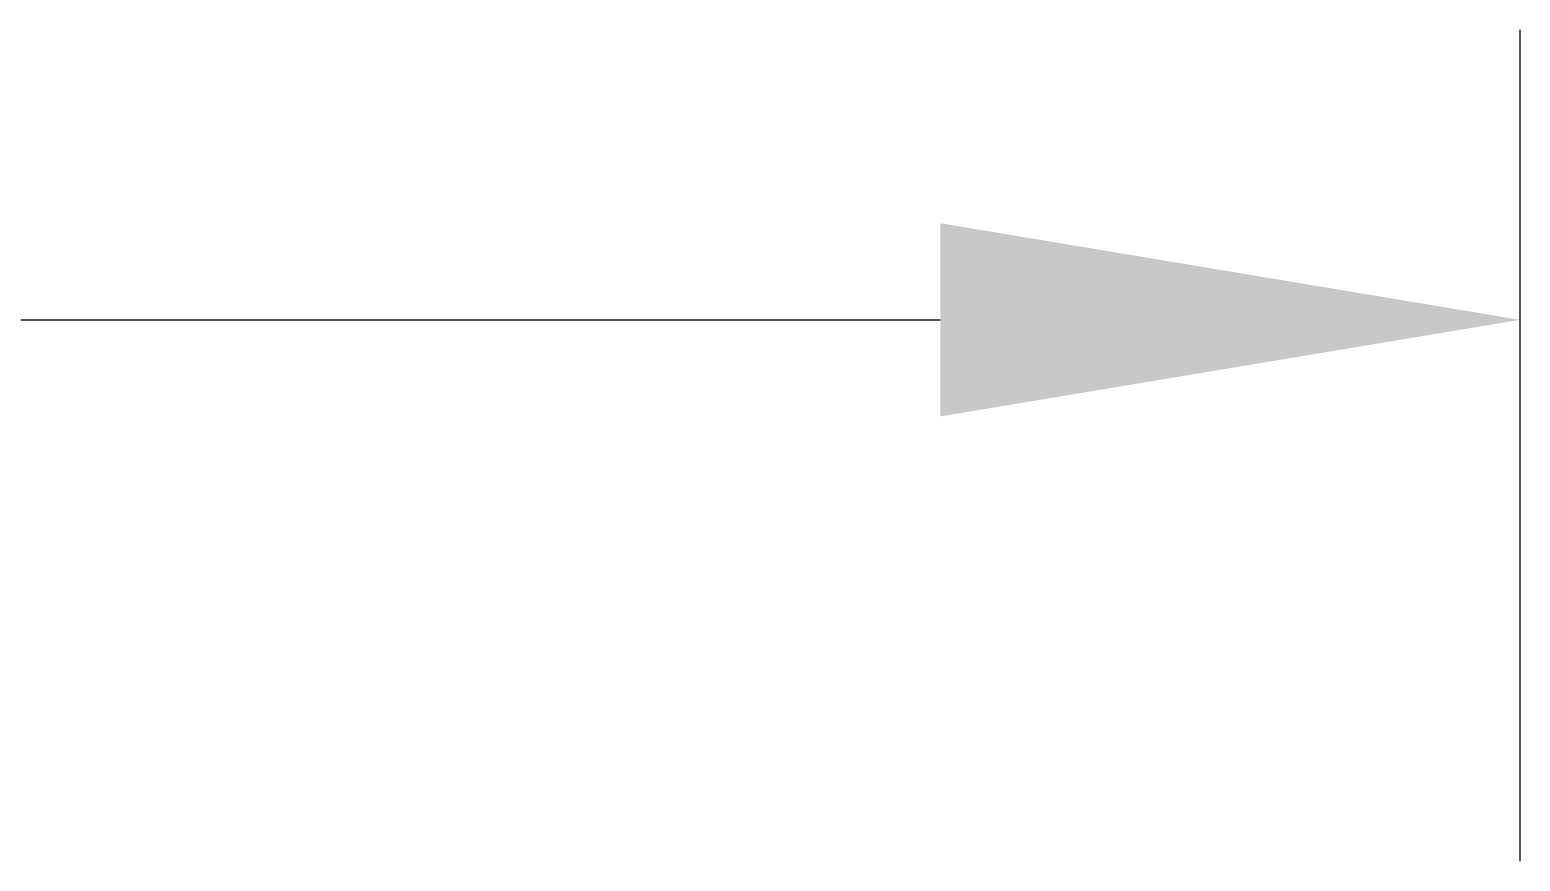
# Model space of a CAD drawing. Header units: millimetres. Extents: x -118 to 978, y -2247 to 617.
# Drawn here: x 590.31 to 596.74, y 531.74 to 535.32 of the extents above; entities that cross this region are included whole.
import ezdxf

# ---------------------------------------------------------------- set-up
doc = ezdxf.new("R2010")
doc.units = ezdxf.units.MM
doc.layers.add('TabGuides', color=3, linetype='Continuous')
doc.styles.get("Standard").update_dxf_attribs({"font": 'FreeSansBold.ttf'})
doc.dimstyles.new('ISO-25', dxfattribs={"dimtxt": 2.5, "dimasz": 2.5, "dimexe": 1.25, "dimexo": 0.625, "dimtad": 1, "dimdec": 3, "dimdsep": 46, "dimtxsty": 'Standard', "dimcen": 2.5, "dimadec": 0, "dimazin": 0, "dimtfac": 1, "dimtmove": 0, "dimatfit": 3, "dimfxl": 1, "dimarcsym": 0})

# ---------------------------------------------------------------- blocks, each defined once
blk = doc.blocks.new('*D759')
at = {"layer": 'Defpoints', "color": 0}
for p in [(161.2286, -74.7672), (143.2286, -77.726), (161.2286, -77.726)]:
    blk.add_point(p, dxfattribs=at)
at = {"layer": 'TabGuides', "color": 0, "lineweight": -2}
for p, q in [((143.2286, -77.101), (143.2286, -73.5172)), ((161.2286, -77.101), (161.2286, -73.5172)), ((145.7286, -74.7672), (158.7286, -74.7672))]:
    blk.add_line(p, q, dxfattribs=at)
at = {"layer": 'TabGuides', "color": 0}
for points in [[(145.7286, -74.3506), (145.7286, -75.1839), (143.2286, -74.7672)], [(158.7286, -75.1839), (158.7286, -74.3506), (161.2286, -74.7672)]]:
    blk.add_solid(points, dxfattribs=at)
at = {"layer": 'TabGuides', "color": 0, "insert": (152.2286, -72.852), "char_height": 2.5, "attachment_point": 5}
blk.add_mtext('18', dxfattribs=at)
blk = doc.blocks.new('*D765')
at = {"layer": 'Defpoints', "color": 0}
for p in [(161.2286, -74.7672), (143.2286, -77.726), (161.2286, -77.726)]:
    blk.add_point(p, dxfattribs=at)
at = {"layer": 'TabGuides', "color": 0, "lineweight": -2}
for p, q in [((143.2286, -77.101), (143.2286, -73.5172)), ((161.2286, -77.101), (161.2286, -73.5172)), ((145.7286, -74.7672), (158.7286, -74.7672))]:
    blk.add_line(p, q, dxfattribs=at)
at = {"layer": 'TabGuides', "color": 0}
for points in [[(145.7286, -74.3506), (145.7286, -75.1839), (143.2286, -74.7672)], [(158.7286, -75.1839), (158.7286, -74.3506), (161.2286, -74.7672)]]:
    blk.add_solid(points, dxfattribs=at)
at = {"layer": 'TabGuides', "color": 0, "insert": (152.2286, -72.852), "char_height": 2.5, "attachment_point": 5}
blk.add_mtext('18', dxfattribs=at)
blk = doc.blocks.new('*D771')
at = {"layer": 'Defpoints', "color": 0}
for p in [(161.2286, -74.7672), (143.2286, -77.726), (161.2286, -77.726)]:
    blk.add_point(p, dxfattribs=at)
at = {"layer": 'TabGuides', "color": 0, "lineweight": -2}
for p, q in [((143.2286, -77.101), (143.2286, -73.5172)), ((161.2286, -77.101), (161.2286, -73.5172)), ((145.7286, -74.7672), (158.7286, -74.7672))]:
    blk.add_line(p, q, dxfattribs=at)
at = {"layer": 'TabGuides', "color": 0}
for points in [[(145.7286, -74.3506), (145.7286, -75.1839), (143.2286, -74.7672)], [(158.7286, -75.1839), (158.7286, -74.3506), (161.2286, -74.7672)]]:
    blk.add_solid(points, dxfattribs=at)
at = {"layer": 'TabGuides', "color": 0, "insert": (152.2286, -72.852), "char_height": 2.5, "attachment_point": 5}
blk.add_mtext('18', dxfattribs=at)
blk = doc.blocks.new('*D777')
at = {"layer": 'Defpoints', "color": 0}
for p in [(161.2286, -74.7672), (143.2286, -77.726), (161.2286, -77.726)]:
    blk.add_point(p, dxfattribs=at)
at = {"layer": 'TabGuides', "color": 0, "lineweight": -2}
for p, q in [((143.2286, -77.101), (143.2286, -73.5172)), ((161.2286, -77.101), (161.2286, -73.5172)), ((145.7286, -74.7672), (158.7286, -74.7672))]:
    blk.add_line(p, q, dxfattribs=at)
at = {"layer": 'TabGuides', "color": 0}
for points in [[(145.7286, -74.3506), (145.7286, -75.1839), (143.2286, -74.7672)], [(158.7286, -75.1839), (158.7286, -74.3506), (161.2286, -74.7672)]]:
    blk.add_solid(points, dxfattribs=at)
at = {"layer": 'TabGuides', "color": 0, "insert": (152.2286, -72.852), "char_height": 2.5, "attachment_point": 5}
blk.add_mtext('18', dxfattribs=at)
blk = doc.blocks.new('*D783')
at = {"layer": 'Defpoints', "color": 0}
for p in [(161.2286, -74.7672), (143.2286, -77.726), (161.2286, -77.726)]:
    blk.add_point(p, dxfattribs=at)
at = {"layer": 'TabGuides', "color": 0, "lineweight": -2}
for p, q in [((143.2286, -77.101), (143.2286, -73.5172)), ((161.2286, -77.101), (161.2286, -73.5172)), ((145.7286, -74.7672), (158.7286, -74.7672))]:
    blk.add_line(p, q, dxfattribs=at)
at = {"layer": 'TabGuides', "color": 0}
for points in [[(145.7286, -74.3506), (145.7286, -75.1839), (143.2286, -74.7672)], [(158.7286, -75.1839), (158.7286, -74.3506), (161.2286, -74.7672)]]:
    blk.add_solid(points, dxfattribs=at)
at = {"layer": 'TabGuides', "color": 0, "insert": (152.2286, -72.852), "char_height": 2.5, "attachment_point": 5}
blk.add_mtext('18', dxfattribs=at)
blk = doc.blocks.new('*D789')
at = {"layer": 'Defpoints', "color": 0}
for p in [(161.2286, -74.7672), (143.2286, -77.726), (161.2286, -77.726)]:
    blk.add_point(p, dxfattribs=at)
at = {"layer": 'TabGuides', "color": 0, "lineweight": -2}
for p, q in [((143.2286, -77.101), (143.2286, -73.5172)), ((161.2286, -77.101), (161.2286, -73.5172)), ((145.7286, -74.7672), (158.7286, -74.7672))]:
    blk.add_line(p, q, dxfattribs=at)
at = {"layer": 'TabGuides', "color": 0}
for points in [[(145.7286, -74.3506), (145.7286, -75.1839), (143.2286, -74.7672)], [(158.7286, -75.1839), (158.7286, -74.3506), (161.2286, -74.7672)]]:
    blk.add_solid(points, dxfattribs=at)
at = {"layer": 'TabGuides', "color": 0, "insert": (152.2286, -72.852), "char_height": 2.5, "attachment_point": 5}
blk.add_mtext('18', dxfattribs=at)
blk = doc.blocks.new('*D795')
at = {"layer": 'Defpoints', "color": 0}
for p in [(161.2286, -74.7672), (143.2286, -77.726), (161.2286, -77.726)]:
    blk.add_point(p, dxfattribs=at)
at = {"layer": 'TabGuides', "color": 0, "lineweight": -2}
for p, q in [((143.2286, -77.101), (143.2286, -73.5172)), ((161.2286, -77.101), (161.2286, -73.5172)), ((145.7286, -74.7672), (158.7286, -74.7672))]:
    blk.add_line(p, q, dxfattribs=at)
at = {"layer": 'TabGuides', "color": 0}
for points in [[(145.7286, -74.3506), (145.7286, -75.1839), (143.2286, -74.7672)], [(158.7286, -75.1839), (158.7286, -74.3506), (161.2286, -74.7672)]]:
    blk.add_solid(points, dxfattribs=at)
at = {"layer": 'TabGuides', "color": 0, "insert": (152.2286, -72.852), "char_height": 2.5, "attachment_point": 5}
blk.add_mtext('18', dxfattribs=at)
blk = doc.blocks.new('*D801')
at = {"layer": 'Defpoints', "color": 0}
for p in [(161.2286, -74.7672), (143.2286, -77.726), (161.2286, -77.726)]:
    blk.add_point(p, dxfattribs=at)
at = {"layer": 'TabGuides', "color": 0, "lineweight": -2}
for p, q in [((143.2286, -77.101), (143.2286, -73.5172)), ((161.2286, -77.101), (161.2286, -73.5172)), ((145.7286, -74.7672), (158.7286, -74.7672))]:
    blk.add_line(p, q, dxfattribs=at)
at = {"layer": 'TabGuides', "color": 0}
for points in [[(145.7286, -74.3506), (145.7286, -75.1839), (143.2286, -74.7672)], [(158.7286, -75.1839), (158.7286, -74.3506), (161.2286, -74.7672)]]:
    blk.add_solid(points, dxfattribs=at)
at = {"layer": 'TabGuides', "color": 0, "insert": (152.2286, -72.852), "char_height": 2.5, "attachment_point": 5}
blk.add_mtext('18', dxfattribs=at)
blk = doc.blocks.new('*D807')
at = {"layer": 'Defpoints', "color": 0}
for p in [(161.2286, -74.7672), (143.2286, -77.726), (161.2286, -77.726)]:
    blk.add_point(p, dxfattribs=at)
at = {"layer": 'TabGuides', "color": 0, "lineweight": -2}
for p, q in [((143.2286, -77.101), (143.2286, -73.5172)), ((161.2286, -77.101), (161.2286, -73.5172)), ((145.7286, -74.7672), (158.7286, -74.7672))]:
    blk.add_line(p, q, dxfattribs=at)
at = {"layer": 'TabGuides', "color": 0}
for points in [[(145.7286, -74.3506), (145.7286, -75.1839), (143.2286, -74.7672)], [(158.7286, -75.1839), (158.7286, -74.3506), (161.2286, -74.7672)]]:
    blk.add_solid(points, dxfattribs=at)
at = {"layer": 'TabGuides', "color": 0, "insert": (152.2286, -72.852), "char_height": 2.5, "attachment_point": 5}
blk.add_mtext('18', dxfattribs=at)
blk = doc.blocks.new('*D813')
at = {"layer": 'Defpoints', "color": 0}
for p in [(161.2286, -74.7672), (143.2286, -77.726), (161.2286, -77.726)]:
    blk.add_point(p, dxfattribs=at)
at = {"layer": 'TabGuides', "color": 0, "lineweight": -2}
for p, q in [((143.2286, -77.101), (143.2286, -73.5172)), ((161.2286, -77.101), (161.2286, -73.5172)), ((145.7286, -74.7672), (158.7286, -74.7672))]:
    blk.add_line(p, q, dxfattribs=at)
at = {"layer": 'TabGuides', "color": 0}
for points in [[(145.7286, -74.3506), (145.7286, -75.1839), (143.2286, -74.7672)], [(158.7286, -75.1839), (158.7286, -74.3506), (161.2286, -74.7672)]]:
    blk.add_solid(points, dxfattribs=at)
at = {"layer": 'TabGuides', "color": 0, "insert": (152.2286, -72.852), "char_height": 2.5, "attachment_point": 5}
blk.add_mtext('18', dxfattribs=at)
blk = doc.blocks.new('*D819')
at = {"layer": 'Defpoints', "color": 0}
for p in [(161.2286, -74.7672), (143.2286, -77.726), (161.2286, -77.726)]:
    blk.add_point(p, dxfattribs=at)
at = {"layer": 'TabGuides', "color": 0, "lineweight": -2}
for p, q in [((143.2286, -77.101), (143.2286, -73.5172)), ((161.2286, -77.101), (161.2286, -73.5172)), ((145.7286, -74.7672), (158.7286, -74.7672))]:
    blk.add_line(p, q, dxfattribs=at)
at = {"layer": 'TabGuides', "color": 0}
for points in [[(145.7286, -74.3506), (145.7286, -75.1839), (143.2286, -74.7672)], [(158.7286, -75.1839), (158.7286, -74.3506), (161.2286, -74.7672)]]:
    blk.add_solid(points, dxfattribs=at)
at = {"layer": 'TabGuides', "color": 0, "insert": (152.2286, -72.852), "char_height": 2.5, "attachment_point": 5}
blk.add_mtext('18', dxfattribs=at)
blk = doc.blocks.new('*D825')
at = {"layer": 'Defpoints', "color": 0}
for p in [(161.2286, -74.7672), (143.2286, -77.726), (161.2286, -77.726)]:
    blk.add_point(p, dxfattribs=at)
at = {"layer": 'TabGuides', "color": 0, "lineweight": -2}
for p, q in [((143.2286, -77.101), (143.2286, -73.5172)), ((161.2286, -77.101), (161.2286, -73.5172)), ((145.7286, -74.7672), (158.7286, -74.7672))]:
    blk.add_line(p, q, dxfattribs=at)
at = {"layer": 'TabGuides', "color": 0}
for points in [[(145.7286, -74.3506), (145.7286, -75.1839), (143.2286, -74.7672)], [(158.7286, -75.1839), (158.7286, -74.3506), (161.2286, -74.7672)]]:
    blk.add_solid(points, dxfattribs=at)
at = {"layer": 'TabGuides', "color": 0, "insert": (152.2286, -72.852), "char_height": 2.5, "attachment_point": 5}
blk.add_mtext('18', dxfattribs=at)
blk = doc.blocks.new('*D831')
at = {"layer": 'Defpoints', "color": 0}
for p in [(161.2286, -74.7672), (143.2286, -77.726), (161.2286, -77.726)]:
    blk.add_point(p, dxfattribs=at)
at = {"layer": 'TabGuides', "color": 0, "lineweight": -2}
for p, q in [((143.2286, -77.101), (143.2286, -73.5172)), ((161.2286, -77.101), (161.2286, -73.5172)), ((145.7286, -74.7672), (158.7286, -74.7672))]:
    blk.add_line(p, q, dxfattribs=at)
at = {"layer": 'TabGuides', "color": 0}
for points in [[(145.7286, -74.3506), (145.7286, -75.1839), (143.2286, -74.7672)], [(158.7286, -75.1839), (158.7286, -74.3506), (161.2286, -74.7672)]]:
    blk.add_solid(points, dxfattribs=at)
at = {"layer": 'TabGuides', "color": 0, "insert": (152.2286, -72.852), "char_height": 2.5, "attachment_point": 5}
blk.add_mtext('18', dxfattribs=at)
blk = doc.blocks.new('*D837')
at = {"layer": 'Defpoints', "color": 0}
for p in [(161.2286, -74.7672), (143.2286, -77.726), (161.2286, -77.726)]:
    blk.add_point(p, dxfattribs=at)
at = {"layer": 'TabGuides', "color": 0, "lineweight": -2}
for p, q in [((143.2286, -77.101), (143.2286, -73.5172)), ((161.2286, -77.101), (161.2286, -73.5172)), ((145.7286, -74.7672), (158.7286, -74.7672))]:
    blk.add_line(p, q, dxfattribs=at)
at = {"layer": 'TabGuides', "color": 0}
for points in [[(145.7286, -74.3506), (145.7286, -75.1839), (143.2286, -74.7672)], [(158.7286, -75.1839), (158.7286, -74.3506), (161.2286, -74.7672)]]:
    blk.add_solid(points, dxfattribs=at)
at = {"layer": 'TabGuides', "color": 0, "insert": (152.2286, -72.852), "char_height": 2.5, "attachment_point": 5}
blk.add_mtext('18', dxfattribs=at)
blk = doc.blocks.new('*D843')
at = {"layer": 'Defpoints', "color": 0}
for p in [(161.2286, -74.7672), (143.2286, -77.726), (161.2286, -77.726)]:
    blk.add_point(p, dxfattribs=at)
at = {"layer": 'TabGuides', "color": 0, "lineweight": -2}
for p, q in [((143.2286, -77.101), (143.2286, -73.5172)), ((161.2286, -77.101), (161.2286, -73.5172)), ((145.7286, -74.7672), (158.7286, -74.7672))]:
    blk.add_line(p, q, dxfattribs=at)
at = {"layer": 'TabGuides', "color": 0}
for points in [[(145.7286, -74.3506), (145.7286, -75.1839), (143.2286, -74.7672)], [(158.7286, -75.1839), (158.7286, -74.3506), (161.2286, -74.7672)]]:
    blk.add_solid(points, dxfattribs=at)
at = {"layer": 'TabGuides', "color": 0, "insert": (152.2286, -72.852), "char_height": 2.5, "attachment_point": 5}
blk.add_mtext('18', dxfattribs=at)
blk = doc.blocks.new('*D849')
at = {"layer": 'Defpoints', "color": 0}
for p in [(161.2286, -74.7672), (143.2286, -77.726), (161.2286, -77.726)]:
    blk.add_point(p, dxfattribs=at)
at = {"layer": 'TabGuides', "color": 0, "lineweight": -2}
for p, q in [((143.2286, -77.101), (143.2286, -73.5172)), ((161.2286, -77.101), (161.2286, -73.5172)), ((145.7286, -74.7672), (158.7286, -74.7672))]:
    blk.add_line(p, q, dxfattribs=at)
at = {"layer": 'TabGuides', "color": 0}
for points in [[(145.7286, -74.3506), (145.7286, -75.1839), (143.2286, -74.7672)], [(158.7286, -75.1839), (158.7286, -74.3506), (161.2286, -74.7672)]]:
    blk.add_solid(points, dxfattribs=at)
at = {"layer": 'TabGuides', "color": 0, "insert": (152.2286, -72.852), "char_height": 2.5, "attachment_point": 5}
blk.add_mtext('18', dxfattribs=at)
blk = doc.blocks.new('*D855')
at = {"layer": 'Defpoints', "color": 0}
for p in [(161.2286, -74.7672), (143.2286, -77.726), (161.2286, -77.726)]:
    blk.add_point(p, dxfattribs=at)
at = {"layer": 'TabGuides', "color": 0, "lineweight": -2}
for p, q in [((143.2286, -77.101), (143.2286, -73.5172)), ((161.2286, -77.101), (161.2286, -73.5172)), ((145.7286, -74.7672), (158.7286, -74.7672))]:
    blk.add_line(p, q, dxfattribs=at)
at = {"layer": 'TabGuides', "color": 0}
for points in [[(145.7286, -74.3506), (145.7286, -75.1839), (143.2286, -74.7672)], [(158.7286, -75.1839), (158.7286, -74.3506), (161.2286, -74.7672)]]:
    blk.add_solid(points, dxfattribs=at)
at = {"layer": 'TabGuides', "color": 0, "insert": (152.2286, -72.852), "char_height": 2.5, "attachment_point": 5}
blk.add_mtext('18', dxfattribs=at)
blk = doc.blocks.new('*D861')
at = {"layer": 'Defpoints', "color": 0}
for p in [(161.2286, -74.7672), (143.2286, -77.726), (161.2286, -77.726)]:
    blk.add_point(p, dxfattribs=at)
at = {"layer": 'TabGuides', "color": 0, "lineweight": -2}
for p, q in [((143.2286, -77.101), (143.2286, -73.5172)), ((161.2286, -77.101), (161.2286, -73.5172)), ((145.7286, -74.7672), (158.7286, -74.7672))]:
    blk.add_line(p, q, dxfattribs=at)
at = {"layer": 'TabGuides', "color": 0}
for points in [[(145.7286, -74.3506), (145.7286, -75.1839), (143.2286, -74.7672)], [(158.7286, -75.1839), (158.7286, -74.3506), (161.2286, -74.7672)]]:
    blk.add_solid(points, dxfattribs=at)
at = {"layer": 'TabGuides', "color": 0, "insert": (152.2286, -72.852), "char_height": 2.5, "attachment_point": 5}
blk.add_mtext('18', dxfattribs=at)
blk = doc.blocks.new('*D867')
at = {"layer": 'Defpoints', "color": 0}
for p in [(161.2286, -74.7672), (143.2286, -77.726), (161.2286, -77.726)]:
    blk.add_point(p, dxfattribs=at)
at = {"layer": 'TabGuides', "color": 0, "lineweight": -2}
for p, q in [((143.2286, -77.101), (143.2286, -73.5172)), ((161.2286, -77.101), (161.2286, -73.5172)), ((145.7286, -74.7672), (158.7286, -74.7672))]:
    blk.add_line(p, q, dxfattribs=at)
at = {"layer": 'TabGuides', "color": 0}
for points in [[(145.7286, -74.3506), (145.7286, -75.1839), (143.2286, -74.7672)], [(158.7286, -75.1839), (158.7286, -74.3506), (161.2286, -74.7672)]]:
    blk.add_solid(points, dxfattribs=at)
at = {"layer": 'TabGuides', "color": 0, "insert": (152.2286, -72.852), "char_height": 2.5, "attachment_point": 5}
blk.add_mtext('18', dxfattribs=at)
blk = doc.blocks.new('*D873')
at = {"layer": 'Defpoints', "color": 0}
for p in [(161.2286, -74.7672), (143.2286, -77.726), (161.2286, -77.726)]:
    blk.add_point(p, dxfattribs=at)
at = {"layer": 'TabGuides', "color": 0, "lineweight": -2}
for p, q in [((143.2286, -77.101), (143.2286, -73.5172)), ((161.2286, -77.101), (161.2286, -73.5172)), ((145.7286, -74.7672), (158.7286, -74.7672))]:
    blk.add_line(p, q, dxfattribs=at)
at = {"layer": 'TabGuides', "color": 0}
for points in [[(145.7286, -74.3506), (145.7286, -75.1839), (143.2286, -74.7672)], [(158.7286, -75.1839), (158.7286, -74.3506), (161.2286, -74.7672)]]:
    blk.add_solid(points, dxfattribs=at)
at = {"layer": 'TabGuides', "color": 0, "insert": (152.2286, -72.852), "char_height": 2.5, "attachment_point": 5}
blk.add_mtext('18', dxfattribs=at)
blk = doc.blocks.new('*D879')
at = {"layer": 'Defpoints', "color": 0}
for p in [(161.2286, -74.7672), (143.2286, -77.726), (161.2286, -77.726)]:
    blk.add_point(p, dxfattribs=at)
at = {"layer": 'TabGuides', "color": 0, "lineweight": -2}
for p, q in [((143.2286, -77.101), (143.2286, -73.5172)), ((161.2286, -77.101), (161.2286, -73.5172)), ((145.7286, -74.7672), (158.7286, -74.7672))]:
    blk.add_line(p, q, dxfattribs=at)
at = {"layer": 'TabGuides', "color": 0}
for points in [[(145.7286, -74.3506), (145.7286, -75.1839), (143.2286, -74.7672)], [(158.7286, -75.1839), (158.7286, -74.3506), (161.2286, -74.7672)]]:
    blk.add_solid(points, dxfattribs=at)
at = {"layer": 'TabGuides', "color": 0, "insert": (152.2286, -72.852), "char_height": 2.5, "attachment_point": 5}
blk.add_mtext('18', dxfattribs=at)
blk = doc.blocks.new('*D885')
at = {"layer": 'Defpoints', "color": 0}
for p in [(161.2286, -74.7672), (143.2286, -77.726), (161.2286, -77.726)]:
    blk.add_point(p, dxfattribs=at)
at = {"layer": 'TabGuides', "color": 0, "lineweight": -2}
for p, q in [((143.2286, -77.101), (143.2286, -73.5172)), ((161.2286, -77.101), (161.2286, -73.5172)), ((145.7286, -74.7672), (158.7286, -74.7672))]:
    blk.add_line(p, q, dxfattribs=at)
at = {"layer": 'TabGuides', "color": 0}
for points in [[(145.7286, -74.3506), (145.7286, -75.1839), (143.2286, -74.7672)], [(158.7286, -75.1839), (158.7286, -74.3506), (161.2286, -74.7672)]]:
    blk.add_solid(points, dxfattribs=at)
at = {"layer": 'TabGuides', "color": 0, "insert": (152.2286, -72.852), "char_height": 2.5, "attachment_point": 5}
blk.add_mtext('18', dxfattribs=at)
blk = doc.blocks.new('*D891')
at = {"layer": 'Defpoints', "color": 0}
for p in [(161.2286, -74.7672), (143.2286, -77.726), (161.2286, -77.726)]:
    blk.add_point(p, dxfattribs=at)
at = {"layer": 'TabGuides', "color": 0, "lineweight": -2}
for p, q in [((143.2286, -77.101), (143.2286, -73.5172)), ((161.2286, -77.101), (161.2286, -73.5172)), ((145.7286, -74.7672), (158.7286, -74.7672))]:
    blk.add_line(p, q, dxfattribs=at)
at = {"layer": 'TabGuides', "color": 0}
for points in [[(145.7286, -74.3506), (145.7286, -75.1839), (143.2286, -74.7672)], [(158.7286, -75.1839), (158.7286, -74.3506), (161.2286, -74.7672)]]:
    blk.add_solid(points, dxfattribs=at)
at = {"layer": 'TabGuides', "color": 0, "insert": (152.2286, -72.852), "char_height": 2.5, "attachment_point": 5}
blk.add_mtext('18', dxfattribs=at)
blk = doc.blocks.new('*D897')
at = {"layer": 'Defpoints', "color": 0}
for p in [(161.2286, -74.7672), (143.2286, -77.726), (161.2286, -77.726)]:
    blk.add_point(p, dxfattribs=at)
at = {"layer": 'TabGuides', "color": 0, "lineweight": -2}
for p, q in [((143.2286, -77.101), (143.2286, -73.5172)), ((161.2286, -77.101), (161.2286, -73.5172)), ((145.7286, -74.7672), (158.7286, -74.7672))]:
    blk.add_line(p, q, dxfattribs=at)
at = {"layer": 'TabGuides', "color": 0}
for points in [[(145.7286, -74.3506), (145.7286, -75.1839), (143.2286, -74.7672)], [(158.7286, -75.1839), (158.7286, -74.3506), (161.2286, -74.7672)]]:
    blk.add_solid(points, dxfattribs=at)
at = {"layer": 'TabGuides', "color": 0, "insert": (152.2286, -72.852), "char_height": 2.5, "attachment_point": 5}
blk.add_mtext('18', dxfattribs=at)
blk = doc.blocks.new('*D903')
at = {"layer": 'Defpoints', "color": 0}
for p in [(161.2286, -74.7672), (143.2286, -77.726), (161.2286, -77.726)]:
    blk.add_point(p, dxfattribs=at)
at = {"layer": 'TabGuides', "color": 0, "lineweight": -2}
for p, q in [((143.2286, -77.101), (143.2286, -73.5172)), ((161.2286, -77.101), (161.2286, -73.5172)), ((145.7286, -74.7672), (158.7286, -74.7672))]:
    blk.add_line(p, q, dxfattribs=at)
at = {"layer": 'TabGuides', "color": 0}
for points in [[(145.7286, -74.3506), (145.7286, -75.1839), (143.2286, -74.7672)], [(158.7286, -75.1839), (158.7286, -74.3506), (161.2286, -74.7672)]]:
    blk.add_solid(points, dxfattribs=at)
at = {"layer": 'TabGuides', "color": 0, "insert": (152.2286, -72.852), "char_height": 2.5, "attachment_point": 5}
blk.add_mtext('18', dxfattribs=at)
blk = doc.blocks.new('*D909')
at = {"layer": 'Defpoints', "color": 0}
for p in [(161.2286, -74.7672), (143.2286, -77.726), (161.2286, -77.726)]:
    blk.add_point(p, dxfattribs=at)
at = {"layer": 'TabGuides', "color": 0, "lineweight": -2}
for p, q in [((143.2286, -77.101), (143.2286, -73.5172)), ((161.2286, -77.101), (161.2286, -73.5172)), ((145.7286, -74.7672), (158.7286, -74.7672))]:
    blk.add_line(p, q, dxfattribs=at)
at = {"layer": 'TabGuides', "color": 0}
for points in [[(145.7286, -74.3506), (145.7286, -75.1839), (143.2286, -74.7672)], [(158.7286, -75.1839), (158.7286, -74.3506), (161.2286, -74.7672)]]:
    blk.add_solid(points, dxfattribs=at)
at = {"layer": 'TabGuides', "color": 0, "insert": (152.2286, -72.852), "char_height": 2.5, "attachment_point": 5}
blk.add_mtext('18', dxfattribs=at)
blk = doc.blocks.new('*D915')
at = {"layer": 'Defpoints', "color": 0}
for p in [(161.2286, -74.7672), (143.2286, -77.726), (161.2286, -77.726)]:
    blk.add_point(p, dxfattribs=at)
at = {"layer": 'TabGuides', "color": 0, "lineweight": -2}
for p, q in [((143.2286, -77.101), (143.2286, -73.5172)), ((161.2286, -77.101), (161.2286, -73.5172)), ((145.7286, -74.7672), (158.7286, -74.7672))]:
    blk.add_line(p, q, dxfattribs=at)
at = {"layer": 'TabGuides', "color": 0}
for points in [[(145.7286, -74.3506), (145.7286, -75.1839), (143.2286, -74.7672)], [(158.7286, -75.1839), (158.7286, -74.3506), (161.2286, -74.7672)]]:
    blk.add_solid(points, dxfattribs=at)
at = {"layer": 'TabGuides', "color": 0, "insert": (152.2286, -72.852), "char_height": 2.5, "attachment_point": 5}
blk.add_mtext('18', dxfattribs=at)
blk = doc.blocks.new('*D921')
at = {"layer": 'Defpoints', "color": 0}
for p in [(161.2286, -74.7672), (143.2286, -77.726), (161.2286, -77.726)]:
    blk.add_point(p, dxfattribs=at)
at = {"layer": 'TabGuides', "color": 0, "lineweight": -2}
for p, q in [((143.2286, -77.101), (143.2286, -73.5172)), ((161.2286, -77.101), (161.2286, -73.5172)), ((145.7286, -74.7672), (158.7286, -74.7672))]:
    blk.add_line(p, q, dxfattribs=at)
at = {"layer": 'TabGuides', "color": 0}
for points in [[(145.7286, -74.3506), (145.7286, -75.1839), (143.2286, -74.7672)], [(158.7286, -75.1839), (158.7286, -74.3506), (161.2286, -74.7672)]]:
    blk.add_solid(points, dxfattribs=at)
at = {"layer": 'TabGuides', "color": 0, "insert": (152.2286, -72.852), "char_height": 2.5, "attachment_point": 5}
blk.add_mtext('18', dxfattribs=at)
blk = doc.blocks.new('*D927')
at = {"layer": 'Defpoints', "color": 0}
for p in [(161.2286, -74.7672), (143.2286, -77.726), (161.2286, -77.726)]:
    blk.add_point(p, dxfattribs=at)
at = {"layer": 'TabGuides', "color": 0, "lineweight": -2}
for p, q in [((143.2286, -77.101), (143.2286, -73.5172)), ((161.2286, -77.101), (161.2286, -73.5172)), ((145.7286, -74.7672), (158.7286, -74.7672))]:
    blk.add_line(p, q, dxfattribs=at)
at = {"layer": 'TabGuides', "color": 0}
for points in [[(145.7286, -74.3506), (145.7286, -75.1839), (143.2286, -74.7672)], [(158.7286, -75.1839), (158.7286, -74.3506), (161.2286, -74.7672)]]:
    blk.add_solid(points, dxfattribs=at)
at = {"layer": 'TabGuides', "color": 0, "insert": (152.2286, -72.852), "char_height": 2.5, "attachment_point": 5}
blk.add_mtext('18', dxfattribs=at)
blk = doc.blocks.new('*D933')
at = {"layer": 'Defpoints', "color": 0}
for p in [(161.2286, -74.7672), (143.2286, -77.726), (161.2286, -77.726)]:
    blk.add_point(p, dxfattribs=at)
at = {"layer": 'TabGuides', "color": 0, "lineweight": -2}
for p, q in [((143.2286, -77.101), (143.2286, -73.5172)), ((161.2286, -77.101), (161.2286, -73.5172)), ((145.7286, -74.7672), (158.7286, -74.7672))]:
    blk.add_line(p, q, dxfattribs=at)
at = {"layer": 'TabGuides', "color": 0}
for points in [[(145.7286, -74.3506), (145.7286, -75.1839), (143.2286, -74.7672)], [(158.7286, -75.1839), (158.7286, -74.3506), (161.2286, -74.7672)]]:
    blk.add_solid(points, dxfattribs=at)
at = {"layer": 'TabGuides', "color": 0, "insert": (152.2286, -72.852), "char_height": 2.5, "attachment_point": 5}
blk.add_mtext('18', dxfattribs=at)
blk = doc.blocks.new('Back Panel')
at = {"layer": 'TabGuides'}
for picture in ['*D759', '*D765', '*D771', '*D777', '*D783', '*D789', '*D795', '*D801', '*D807', '*D813', '*D819', '*D825', '*D831', '*D837', '*D843', '*D849', '*D855', '*D861', '*D867', '*D873', '*D879', '*D885', '*D891', '*D897', '*D903', '*D909', '*D915', '*D921', '*D927', '*D933']:
    dim = blk.add_linear_dim(base=(161.2286, -74.7672), p1=(143.2286, -77.726), p2=(161.2286, -77.726), dimstyle='ISO-25', dxfattribs=at)
    dim.commit()
    dim.dimension.update_dxf_attribs({"geometry": picture, "text_midpoint": (152.2286, -72.852)})

msp = doc.modelspace()

# ---------------------------------------------------------------- block references
msp.add_blockref('Back Panel', (435.5074, 608.8369))

doc.saveas('drawing.dxf')
